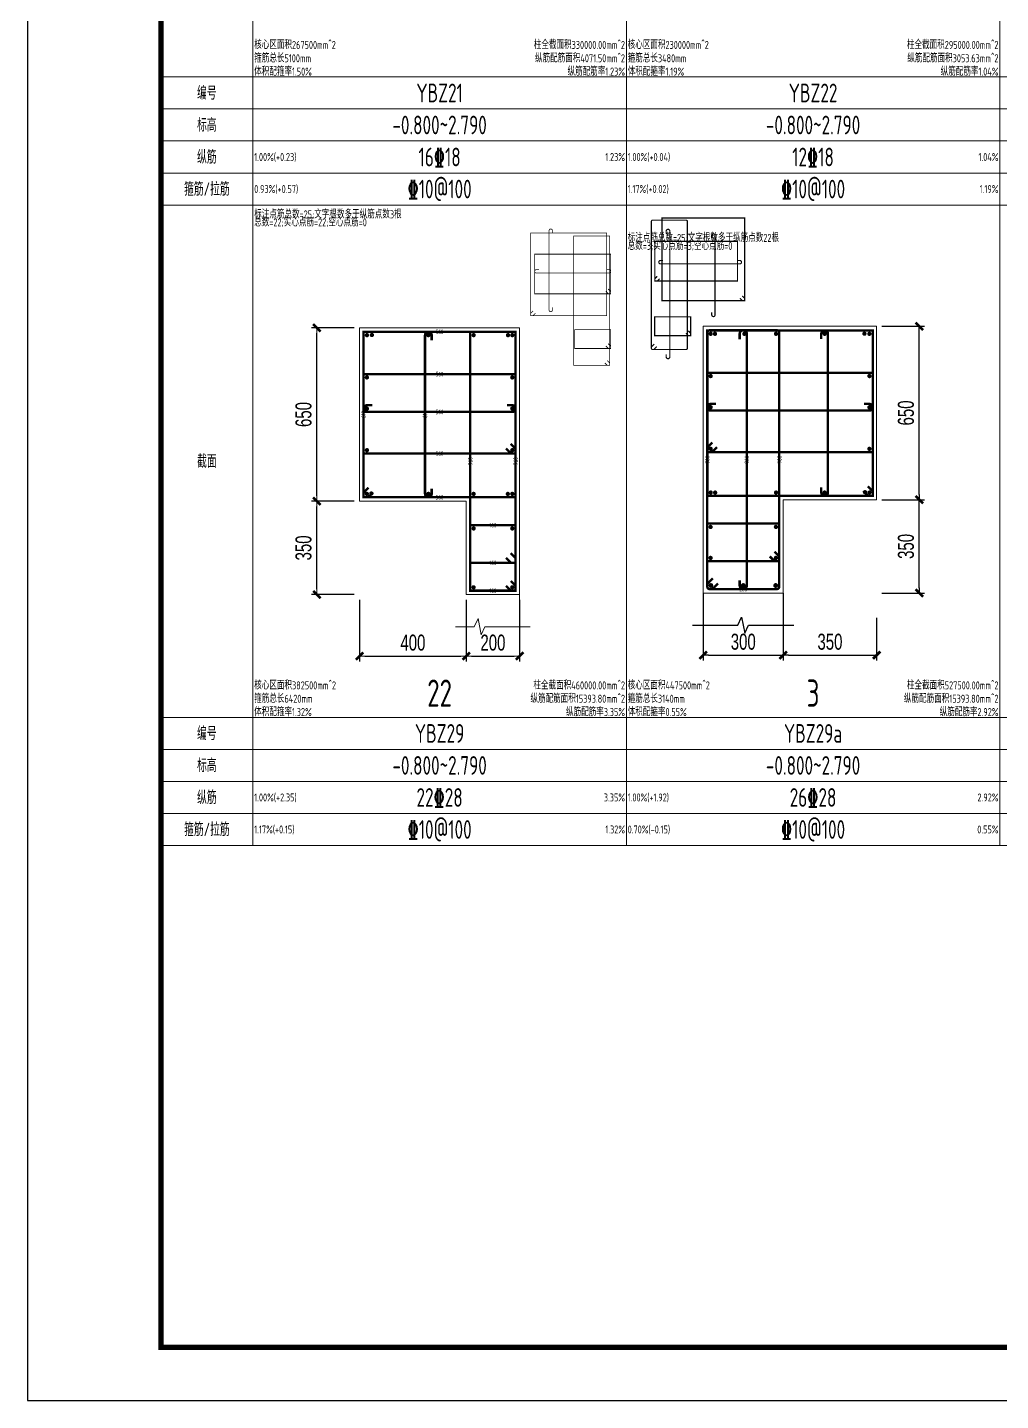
# Model space of a CAD drawing. Extents: x 5874492 to 7194610, y -939842 to -279257.
# Drawn here: x 6389792 to 6408031, y -611726 to -585999 of the extents above; entities that cross this region are included whole.
import ezdxf
from ezdxf.enums import TextEntityAlignment as Align

# ---------------------------------------------------------------- set-up
doc = ezdxf.new("R2010")
doc.units = 0
doc.header["$LTSCALE"] = 1000
for name, color, linetype, lineweight in [('S-墙柱-COLU', 50, 'Continuous', 20), ('S-墙柱-REIN', 1, 'Continuous', 20), ('S-墙柱-大样细线', 7, 'Continuous', 20), ('S-墙柱-编号', 4, 'Continuous', 20), ('S-大样-DIM', 3, 'Continuous', 20), ('S-大样-REIN', 1, 'Continuous', 20), ('S-大样-实线', 2, 'Continuous', 20), ('S-板-楼板负筋', 1, 'Continuous', 20), ('S-通用-TAB', 7, 'Continuous', 20)]:
    doc.layers.add(name, color=color, linetype=linetype, lineweight=lineweight)
for name, color, linetype in [('S-大样-实线-pdx', 7, 'Continuous'), ('Y-云图图框', 7, 'Continuous'), ('z-计算配筋', 7, 'Continuous'), ('z-详图标注', 3, 'Continuous')]:
    doc.layers.add(name, color=color, linetype=linetype)
doc.layers.add('箍筋长度', color=3, linetype='Continuous', plot=False)
doc.layers.add('配箍校核', color=34, linetype='Continuous', plot=False)
doc.styles.add('_YT_Name', font='', dxfattribs={"width": 0.8})
doc.styles.add('_YT_Sign_Text', font='ros.shx', dxfattribs={"width": 0.8, "bigfont": 'hztxt.shx'})
doc.styles.add('BW_Dim', font='Bweng.shx', dxfattribs={"width": 0.7, "bigfont": 'hztxt.shx'})
doc.styles.add('BW_Rein', font='tssdeng.shx', dxfattribs={"width": 0.7, "bigfont": 'hztxt.shx'})
doc.styles.get("Standard").update_dxf_attribs({"font": 'gbenor.shx', "bigfont": 'gbcbig.shx'})
doc.styles.add('TSSD_Rein', font='tssdeng.shx', dxfattribs={"width": 0.7, "bigfont": 'hztxt.shx'})
doc.styles.get('_YT_Name').set_extended_font_data('SimHei')
doc.dimstyles.new('Cyz_20_100', dxfattribs={"dimtxt": 300, "dimasz": 100, "dimexe": 100, "dimexo": 100, "dimgap": 100, "dimtad": 1, "dimdec": 0, "dimlfac": 0.2, "dimzin": 0, "dimdsep": 46, "dimtxsty": 'BW_Dim', "dimblk": '_bwk', "dimcen": 0, "dimclrt": 7, "dimadec": 0, "dimazin": 0, "dimtfac": 1, "dimtdec": 0, "dimtix": 1, "dimtmove": 2, "dimatfit": 0, "dimfxl": 0, "dimtolj": 1, "dimtzin": 0, "dimarcsym": 0})

# ---------------------------------------------------------------- blocks, each defined once
blk = doc.blocks.new('ECMCTK_A1_横_单行图名--0')
at = {"color": 4}
blk.add_lwpolyline([(0, 0), (841, 0), (841, 594), (0, 594)], close=True, dxfattribs=at)
at = {"const_width": 1}
blk.add_lwpolyline([(25, 10), (831, 10), (831, 584), (25, 584)], close=True, dxfattribs=at)
at = {"color": 80, "flags": 3}
for tag, height, p in [('YTHQINS', 3, (34.31, 585.5)), ('ECMCKEY', 3, (292.07, 288.23)), ('YTTQINS', 5.62, (848.03, 12.81)), ('YTFRAME', 3, (652.76, 5.84)), ('YTBARCODE_T1', 3, (749.78, 5.95))]:
    blk.add_attdef(tag, text='', height=height, dxfattribs=at).set_placement(p, align=Align.MIDDLE_CENTER)
for tag, height, style, width, p in [('证书编号', 4, '_YT_Sign_Text', 0.8, (708.87, 43.81)), ('审查批准号', 4, '_YT_Sign_Text', 0.8, (761.06, 43.81)), ('工程号', 4, '_YT_Sign_Text', 0.5, (804.08, 44.12)), ('设计单位', 6, '_YT_Name', 0.8, (623.75, 38.6)), ('建设单位', 4, '_YT_Sign_Text', 0.8, (734.96, 36.11)), ('阶段', 4, '_YT_Sign_Text', 0.8, (804.08, 35.81)), ('项目号', 4, '_YT_Sign_Text', 0.5, (822.08, 33.72)), ('项目名称', 4, '_YT_Sign_Text', 0.8, (734.96, 28.11)), ('专业', 4, '_YT_Sign_Text', 0.8, (804.08, 27.31)), ('图纸编号', 4, '_YT_Sign_Text', 0.5, (803.93, 19.36)), ('图纸名称', 4.5, '_YT_Name', 0.8, (735.39, 15.06)), ('出图比例', 4.2, '_YT_Sign_Text', 0.8, (681.82, 11.78)), ('日期', 4, '_YT_Sign_Text', 0.5, (803.88, 12.13)), ('版本号', 4, '_YT_Sign_Text', 0.8, (822.08, 13))]:
    blk.add_attdef(tag, text='', height=height, dxfattribs=dict(style=style, width=width)).set_placement(p, align=Align.CENTER)
at = {"style": '_YT_Sign_Text', "width": 0.8, "flags": 3}
for tag, p, height in [('{校对人}', (658.35, 26.53), 6.24), ('[审定人]', (590.95, 27.81), 4.1), ('{审定人}', (605.87, 26.45), 6.24), ('[校对人]', (642.23, 27.82), 4.1), ('[审核人]', (591.01, 19.76), 4.1), ('{审核人}', (606.98, 18.44), 6.24), ('[设计人]', (642.47, 20.21), 4.1), ('{设计人}', (658.48, 18.54), 6.24), ('[项目负责人]', (590.78, 12.01), 4.1), ('{项目负责人}', (608.28, 10.72), 6.24), ('[专业负责人]', (642.74, 11.77), 4.1), ('{专业负责人}', (658.58, 10.36), 6.24)]:
    blk.add_attdef(tag, p, '', height=height, dxfattribs=at)
at = {"color": 80, "flags": 3}
for tag, p in [('YTBZSIT', (25, 10)), ('EXT_TK_LEFT', (25, 10)), ('YTQRCODE', (551.04, 11.91))]:
    blk.add_attdef(tag, p, '', height=3, dxfattribs=at)
blk = doc.blocks.new('_bwk')
blk.add_line((-1, 0), (0, 0))
at = {"const_width": 0.5}
blk.add_lwpolyline([(-0.7, -0.7), (0.7, 0.7)], dxfattribs=at)
blk = doc.blocks.new('*D846')
at = {"layer": 'Defpoints', "color": 0, "transparency": 16777216}
for p in [(6398017, -596626), (6399017, -596626), (6399017, -597777)]:
    blk.add_point(p, dxfattribs=at)
at = {"layer": 'S-大样-DIM', "color": 0, "lineweight": -2, "transparency": 16777216}
for p, q in [((6398017, -596726), (6398017, -597877)), ((6399017, -596726), (6399017, -597877)), ((6398117, -597777), (6398917, -597777))]:
    blk.add_line(p, q, dxfattribs=at)
at = {"layer": 'S-大样-DIM', "color": 0, "lineweight": -2, "transparency": 16777216, "xscale": 100, "yscale": 100, "zscale": 100, "rotation": 180}
blk.add_blockref('_bwk', (6398017, -597777), dxfattribs=at)
at = {"layer": 'S-大样-DIM', "color": 0, "lineweight": -2, "transparency": 16777216, "xscale": 100, "yscale": 100, "zscale": 100}
blk.add_blockref('_bwk', (6399017, -597777), dxfattribs=at)
at = {"layer": 'S-大样-DIM', "color": 7, "transparency": 16777216, "insert": (6398517, -597527), "char_height": 300, "attachment_point": 5, "style": 'BW_Dim'}
blk.add_mtext('\\A1;200', dxfattribs=at)
blk = doc.blocks.new('*D847')
at = {"layer": 'Defpoints', "color": 0, "transparency": 16777216}
for p in [(6396017, -596626), (6398017, -596626), (6398017, -597777)]:
    blk.add_point(p, dxfattribs=at)
at = {"layer": 'S-大样-DIM', "color": 0, "lineweight": -2, "transparency": 16777216}
for p, q in [((6396017, -596726), (6396017, -597877)), ((6398017, -596726), (6398017, -597877)), ((6396117, -597777), (6397917, -597777))]:
    blk.add_line(p, q, dxfattribs=at)
at = {"layer": 'S-大样-DIM', "color": 0, "lineweight": -2, "transparency": 16777216, "xscale": 100, "yscale": 100, "zscale": 100, "rotation": 180}
blk.add_blockref('_bwk', (6396017, -597777), dxfattribs=at)
at = {"layer": 'S-大样-DIM', "color": 0, "lineweight": -2, "transparency": 16777216, "xscale": 100, "yscale": 100, "zscale": 100}
blk.add_blockref('_bwk', (6398017, -597777), dxfattribs=at)
at = {"layer": 'S-大样-DIM', "color": 7, "transparency": 16777216, "insert": (6397017, -597527), "char_height": 300, "attachment_point": 5, "style": 'BW_Dim'}
blk.add_mtext('\\A1;400', dxfattribs=at)
blk = doc.blocks.new('*D848')
at = {"layer": 'Defpoints', "color": 0, "transparency": 16777216}
for p in [(6395217, -591626), (6396017, -591626), (6396017, -594876)]:
    blk.add_point(p, dxfattribs=at)
at = {"layer": 'S-大样-DIM', "color": 0, "lineweight": -2, "transparency": 16777216}
for p, q in [((6395917, -591626), (6395117, -591626)), ((6395217, -594776), (6395217, -591726)), ((6395917, -594876), (6395117, -594876))]:
    blk.add_line(p, q, dxfattribs=at)
at = {"layer": 'S-大样-DIM', "color": 0, "lineweight": -2, "transparency": 16777216, "xscale": 100, "yscale": 100, "zscale": 100}
for p, rotation in [((6395217, -591626), 90), ((6395217, -594876), 270)]:
    blk.add_blockref('_bwk', p, dxfattribs=dict(at, rotation=rotation))
at = {"layer": 'S-大样-DIM', "color": 7, "transparency": 16777216, "insert": (6394967, -593251), "char_height": 300, "attachment_point": 5, "rotation": 90, "style": 'BW_Dim'}
blk.add_mtext('\\A1;650', dxfattribs=at)
blk = doc.blocks.new('*D849')
at = {"layer": 'Defpoints', "color": 0, "transparency": 16777216}
for p in [(6395217, -594876), (6396017, -594876), (6396017, -596626)]:
    blk.add_point(p, dxfattribs=at)
at = {"layer": 'S-大样-DIM', "color": 0, "lineweight": -2, "transparency": 16777216}
for p, q in [((6395917, -594876), (6395117, -594876)), ((6395217, -596526), (6395217, -594976)), ((6395917, -596626), (6395117, -596626))]:
    blk.add_line(p, q, dxfattribs=at)
at = {"layer": 'S-大样-DIM', "color": 0, "lineweight": -2, "transparency": 16777216, "xscale": 100, "yscale": 100, "zscale": 100}
for p, rotation in [((6395217, -594876), 90), ((6395217, -596626), 270)]:
    blk.add_blockref('_bwk', p, dxfattribs=dict(at, rotation=rotation))
at = {"layer": 'S-大样-DIM', "color": 7, "transparency": 16777216, "insert": (6394967, -595751), "char_height": 300, "attachment_point": 5, "rotation": 90, "style": 'BW_Dim'}
blk.add_mtext('\\A1;350', dxfattribs=at)
blk = doc.blocks.new('*D872')
at = {"layer": 'Defpoints', "color": 0, "transparency": 16777216}
for p in [(6405709, -594847), (6406509, -594847), (6405709, -596597)]:
    blk.add_point(p, dxfattribs=at)
at = {"layer": 'z-详图标注', "color": 0, "lineweight": -2, "transparency": 16777216}
for p, q in [((6405809, -594847), (6406609, -594847)), ((6406509, -596497), (6406509, -594947)), ((6405809, -596597), (6406609, -596597))]:
    blk.add_line(p, q, dxfattribs=at)
at = {"layer": 'z-详图标注', "color": 0, "lineweight": -2, "transparency": 16777216, "xscale": 100, "yscale": 100, "zscale": 100}
for p, rotation in [((6406509, -594847), 90), ((6406509, -596597), 270)]:
    blk.add_blockref('_bwk', p, dxfattribs=dict(at, rotation=rotation))
at = {"layer": 'z-详图标注', "color": 7, "transparency": 16777216, "insert": (6406259, -595722), "char_height": 300, "attachment_point": 5, "rotation": 90, "style": 'BW_Dim'}
blk.add_mtext('\\A1;350', dxfattribs=at)
blk = doc.blocks.new('*D873')
at = {"layer": 'Defpoints', "color": 0, "transparency": 16777216}
for p in [(6405709, -591597), (6406509, -591597), (6405709, -594847)]:
    blk.add_point(p, dxfattribs=at)
at = {"layer": 'z-详图标注', "color": 0, "lineweight": -2, "transparency": 16777216}
for p, q in [((6405809, -591597), (6406609, -591597)), ((6406509, -594747), (6406509, -591697)), ((6405809, -594847), (6406609, -594847))]:
    blk.add_line(p, q, dxfattribs=at)
at = {"layer": 'z-详图标注', "color": 0, "lineweight": -2, "transparency": 16777216, "xscale": 100, "yscale": 100, "zscale": 100}
for p, rotation in [((6406509, -591597), 90), ((6406509, -594847), 270)]:
    blk.add_blockref('_bwk', p, dxfattribs=dict(at, rotation=rotation))
at = {"layer": 'z-详图标注', "color": 7, "transparency": 16777216, "insert": (6406259, -593222), "char_height": 300, "attachment_point": 5, "rotation": 90, "style": 'BW_Dim'}
blk.add_mtext('\\A1;650', dxfattribs=at)
blk = doc.blocks.new('*D874')
at = {"layer": 'Defpoints', "color": 0, "transparency": 16777216}
for p in [(6402459, -596960), (6403959, -596960), (6403959, -597760)]:
    blk.add_point(p, dxfattribs=at)
at = {"layer": 'z-详图标注', "color": 0, "lineweight": -2, "transparency": 16777216}
for p, q in [((6402459, -597060), (6402459, -597860)), ((6403959, -597060), (6403959, -597860)), ((6402559, -597760), (6403859, -597760))]:
    blk.add_line(p, q, dxfattribs=at)
at = {"layer": 'z-详图标注', "color": 0, "lineweight": -2, "transparency": 16777216, "xscale": 100, "yscale": 100, "zscale": 100, "rotation": 180}
blk.add_blockref('_bwk', (6402459, -597760), dxfattribs=at)
at = {"layer": 'z-详图标注', "color": 0, "lineweight": -2, "transparency": 16777216, "xscale": 100, "yscale": 100, "zscale": 100}
blk.add_blockref('_bwk', (6403959, -597760), dxfattribs=at)
at = {"layer": 'z-详图标注', "color": 7, "transparency": 16777216, "insert": (6403209, -597510), "char_height": 300, "attachment_point": 5, "style": 'BW_Dim'}
blk.add_mtext('\\A1;300', dxfattribs=at)
blk = doc.blocks.new('*D875')
at = {"layer": 'Defpoints', "color": 0, "transparency": 16777216}
for p in [(6403959, -596960), (6405709, -596960), (6405709, -597760)]:
    blk.add_point(p, dxfattribs=at)
at = {"layer": 'z-详图标注', "color": 0, "lineweight": -2, "transparency": 16777216}
for p, q in [((6403959, -597060), (6403959, -597860)), ((6405709, -597060), (6405709, -597860)), ((6404059, -597760), (6405609, -597760))]:
    blk.add_line(p, q, dxfattribs=at)
at = {"layer": 'z-详图标注', "color": 0, "lineweight": -2, "transparency": 16777216, "xscale": 100, "yscale": 100, "zscale": 100, "rotation": 180}
blk.add_blockref('_bwk', (6403959, -597760), dxfattribs=at)
at = {"layer": 'z-详图标注', "color": 0, "lineweight": -2, "transparency": 16777216, "xscale": 100, "yscale": 100, "zscale": 100}
blk.add_blockref('_bwk', (6405709, -597760), dxfattribs=at)
at = {"layer": 'z-详图标注', "color": 7, "transparency": 16777216, "insert": (6404834, -597510), "char_height": 300, "attachment_point": 5, "style": 'BW_Dim'}
blk.add_mtext('\\A1;350', dxfattribs=at)

msp = doc.modelspace()

# ---------------------------------------------------------------- linework, layer by layer
at = {"layer": 'S-墙柱-COLU'}
msp.add_lwpolyline([(6398017.4, -594876.2), (6396017.4, -594876.2), (6396017.4, -591626.2), (6399017.4, -591626.2), (6399017.4, -596626.2), (6398017.4, -596626.2)], close=True, dxfattribs=at)
at = {"layer": 'S-墙柱-REIN', "const_width": 40}
for points in [[(6396134.9, -591763.7, 1), (6396174.9, -591763.7, 1)], [(6396228.5, -591761.5, 1), (6396268.5, -591761.5, 1)], [(6397286.8, -591763.7, 1), (6397326.8, -591763.7, 1)], [(6398134.9, -591763.7, 1), (6398174.9, -591763.7, 1)], [(6398779.6, -591763.7, 1), (6398819.6, -591763.7, 1)], [(6398859.9, -591763.7, 1), (6398899.9, -591763.7, 1)], [(6402618.7, -591738.6, -1), (6402578.7, -591738.6, -1)], [(6402699, -591738.6, -1), (6402659, -591738.6, -1)], [(6403250.5, -591738.6, -1), (6403210.5, -591738.6, -1)], [(6403843.7, -591738.6, -1), (6403803.7, -591738.6, -1)], [(6404753.8, -591738.6, -1), (6404713.8, -591738.6, -1)], [(6405500, -591736.5, -1), (6405460, -591736.5, -1)], [(6405593.7, -591738.6, -1), (6405553.7, -591738.6, -1)], [(6402618.7, -592530.9, -1), (6402578.7, -592530.9, -1)], [(6405593.7, -592530.9, -1), (6405553.7, -592530.9, -1)], [(6396134.9, -592556, 1), (6396174.9, -592556, 1)], [(6398859.9, -592556, 1), (6398899.9, -592556, 1)], [(6396134.9, -593140.2, 1), (6396174.9, -593140.2, 1)], [(6398859.9, -593140.2, 1), (6398899.9, -593140.2, 1)], [(6402618.7, -593115.2, -1), (6402578.7, -593115.2, -1)], [(6405593.7, -593115.2, -1), (6405553.7, -593115.2, -1)], [(6396134.9, -593919.7, 1), (6396174.9, -593919.7, 1)], [(6398859.9, -593919.7, 1), (6398899.9, -593919.7, 1)], [(6402618.7, -593894.7, -1), (6402578.7, -593894.7, -1)], [(6405593.7, -593894.7, -1), (6405553.7, -593894.7, -1)], [(6396134.9, -594738.7, 1), (6396174.9, -594738.7, 1)], [(6396218.6, -594730.9, 1), (6396258.6, -594730.9, 1)], [(6397286.8, -594738.7, 1), (6397326.8, -594738.7, 1)], [(6398134.9, -594738.7, 1), (6398174.9, -594738.7, 1)], [(6398776.3, -594738.7, 1), (6398816.3, -594738.7, 1)], [(6398859.9, -594738.7, 1), (6398899.9, -594738.7, 1)], [(6402618.7, -594713.6, -1), (6402578.7, -594713.6, -1)], [(6402702.2, -594713.6, -1), (6402662.2, -594713.6, -1)], [(6403843.7, -594713.6, -1), (6403803.7, -594713.6, -1)], [(6404753.8, -594713.6, -1), (6404713.8, -594713.6, -1)], [(6405509.9, -594705.8, -1), (6405469.9, -594705.8, -1)], [(6405593.7, -594713.6, -1), (6405553.7, -594713.6, -1)], [(6402576.6, -595357.7, 1), (6402616.6, -595357.7, 1)], [(6403801.6, -595357.7, 1), (6403841.6, -595357.7, 1)], [(6398134.9, -595386.4, 1), (6398174.9, -595386.4, 1)], [(6398859.9, -595386.4, 1), (6398899.9, -595386.4, 1)], [(6402576.6, -595938, 1), (6402616.6, -595938, 1)], [(6403801.6, -595938, 1), (6403841.6, -595938, 1)], [(6398134.9, -596488.7, 1), (6398174.9, -596488.7, 1)], [(6398859.9, -596488.7, 1), (6398899.9, -596488.7, 1)]]:
    msp.add_lwpolyline(points, format="xyb", close=True, dxfattribs=at)
at = {"layer": 'S-墙柱-大样细线'}
msp.add_lwpolyline([(6398017.4, -594876.2), (6396017.4, -594876.2), (6396017.4, -591626.2), (6399017.4, -591626.2), (6399017.4, -596626.2), (6398017.4, -596626.2)], close=True, dxfattribs=at)
at = {"layer": 'S-大样-REIN'}
for points, const_width in [([(6403188.2, -591028.3), (6403234.2, -591074.3), (6403234.2, -591118.5), (6401684.2, -591118.5), (6401684.2, -589568.5), (6403234.2, -589568.5), (6403234.2, -591118.5), (6403190, -591118.5), (6403144, -591072.5)], 22.5), ([(6399269.2, -591309.5), (6399223.3, -591355.5), (6399223.3, -591399.6), (6400648.3, -591399.6), (6400648.3, -589849.6), (6399223.3, -589849.6), (6399223.3, -591399.6), (6399267.4, -591399.6), (6399313.4, -591353.7)], 15), ([(6400614.3, -592284.9), (6400660.3, -592330.9), (6400704.5, -592330.9), (6400704.5, -589905.9), (6400029.5, -589905.9), (6400029.5, -592330.9), (6400704.5, -592330.9), (6400704.5, -592286.7), (6400658.5, -592240.7)], 15), ([(6401640.7, -590705), (6401594.7, -590750.9), (6401550.5, -590750.9), (6401550.5, -590006.5), (6403100.5, -590006.5), (6403100.5, -590750.9), (6401550.5, -590750.9), (6401550.5, -590706.7), (6401596.5, -590660.8)], 22.5), ([(6400633.1, -590944.2), (6400679.1, -590990.2), (6400723.3, -590990.2), (6400723.3, -590245.8), (6399298.3, -590245.8), (6399298.3, -590990.2), (6400723.3, -590990.2), (6400723.3, -590946), (6400677.3, -590900)], 15), ([(6402134.4, -591726.6), (6402180.3, -591772.6), (6402224.5, -591772.6), (6402224.5, -591419.9), (6401549.5, -591419.9), (6401549.5, -591772.6), (6402224.5, -591772.6), (6402224.5, -591728.4), (6402178.6, -591682.4)], 22.5), ([(6396184.3, -594620.8), (6396092.4, -594712.8), (6396092.4, -594801.2), (6398942.4, -594801.2), (6398942.4, -591701.2), (6396092.4, -591701.2), (6396092.4, -594801.2), (6396180.7, -594801.2), (6396272.7, -594709.2)], 45), ([(6398762, -596459.2), (6398854, -596551.2), (6398942.4, -596551.2), (6398942.4, -591701.2), (6398092.4, -591701.2), (6398092.4, -596551.2), (6398942.4, -596551.2), (6398942.4, -596462.8), (6398850.4, -596370.8)], 45), ([(6400633.1, -591967.7), (6400679.1, -592013.7), (6400723.3, -592013.7), (6400723.3, -591661), (6400048.3, -591661), (6400048.3, -592013.7), (6400723.3, -592013.7), (6400723.3, -591969.5), (6400677.3, -591923.5)], 15), ([(6405544.3, -594595.8), (6405636.2, -594687.7), (6405636.2, -594776.1), (6402536.2, -594776.1), (6402536.2, -591676.1), (6405636.2, -591676.1), (6405636.2, -594776.1), (6405547.8, -594776.1), (6405455.9, -594684.2)], 45), ([(6398762, -593890.3), (6398854, -593982.2), (6398942.4, -593982.2), (6398942.4, -592493.5), (6396092.4, -592493.5), (6396092.4, -593982.2), (6398942.4, -593982.2), (6398942.4, -593893.8), (6398850.4, -593801.9)], 45), ([(6402716.5, -593865.3), (6402624.6, -593957.2), (6402536.2, -593957.2), (6402536.2, -592468.4), (6405636.2, -592468.4), (6405636.2, -593957.2), (6402536.2, -593957.2), (6402536.2, -593868.8), (6402628.1, -593776.9)], 45), ([(6398762, -595937.3), (6398854, -596029.2), (6398942.4, -596029.2), (6398942.4, -595323.9), (6398092.4, -595323.9), (6398092.4, -596029.2), (6398942.4, -596029.2), (6398942.4, -595940.8), (6398850.4, -595848.9)], 45), ([(6403703.8, -595908.6), (6403795.8, -596000.5), (6403884.1, -596000.5), (6403884.1, -595295.2), (6402534.1, -595295.2), (6402534.1, -596000.5), (6403884.1, -596000.5), (6403884.1, -595912.2), (6403792.2, -595820.2)], 45)]:
    msp.add_lwpolyline(points, dxfattribs=dict(at, const_width=const_width))
for points, const_width in [([(6399632.1, -591243.4), (6399632.1, -591293.4, -1), (6399569.6, -591293.4), (6399569.6, -589805.9, -1), (6399632.1, -589805.9), (6399632.1, -589855.9)], 15), ([(6402618.1, -591334.9), (6402618.1, -591384.9, 1), (6402680.6, -591384.9), (6402680.6, -589897.4, 1), (6402618.1, -589897.4), (6402618.1, -589947.4)], 22.5), ([(6401707.3, -590365.8), (6401657.3, -590365.8, 1), (6401657.3, -590428.3), (6403144.8, -590428.3, 1), (6403144.8, -590365.8), (6403094.8, -590365.8)], 22.5), ([(6400642, -590537.9), (6400692, -590537.9, -1), (6400692, -590600.4), (6399329.5, -590600.4, -1), (6399329.5, -590537.9), (6399379.5, -590537.9)], 15), ([(6397369.3, -594638.7), (6397369.3, -594738.7, -1), (6397244.3, -594738.7), (6397244.3, -591763.7, -1), (6397369.3, -591763.7), (6397369.3, -591863.7)], 45), ([(6404671.3, -594613.6), (6404671.3, -594713.6, 1), (6404796.3, -594713.6), (6404796.3, -591738.6, 1), (6404671.3, -591738.6), (6404671.3, -591838.6)], 45), ([(6398779.9, -593077.7), (6398879.9, -593077.7, -1), (6398879.9, -593202.7), (6396154.9, -593202.7, -1), (6396154.9, -593077.7), (6396254.9, -593077.7)], 45), ([(6402698.7, -593052.7), (6402598.7, -593052.7, 1), (6402598.7, -593177.7), (6405573.7, -593177.7, 1), (6405573.7, -593052.7), (6405473.7, -593052.7)], 45)]:
    msp.add_lwpolyline(points, format="xyb", dxfattribs=dict(at, const_width=const_width))
at = {"layer": 'S-大样-REIN', "const_width": 45}
for points in [[(6402579.1, -596455, 1), (6402624.1, -596455, 1)], [(6403186.6, -596455, 1), (6403231.6, -596455, 1)], [(6403794.1, -596455, 1), (6403839.1, -596455, 1)]]:
    msp.add_lwpolyline(points, format="xyb", close=True, dxfattribs=at)
at = {"layer": 'S-大样-实线'}
msp.add_lwpolyline([(6403959.1, -594847.5), (6405709.1, -594847.5), (6405709.1, -591597.5), (6402459.1, -591597.5), (6402459.1, -596597.5), (6403959.1, -596597.5)], close=True, dxfattribs=at)
for points in [[(6399017.4, -596626.2), (6399017.4, -597226.2)], [(6397817.4, -597226.2), (6398167.4, -597226.2), (6398237.4, -597076.2), (6398297.4, -597376.2), (6398367.4, -597226.2), (6399217.4, -597226.2)]]:
    msp.add_lwpolyline(points, dxfattribs=at)
at = {"layer": 'S-大样-实线-pdx'}
for points in [[(6402459.1, -596597.5), (6402459.1, -597197.5)], [(6403959.1, -596597.5), (6403959.1, -597197.5)], [(6402259.1, -597197.5), (6403109.1, -597197.5), (6403179.1, -597047.5), (6403239.1, -597347.5), (6403309.1, -597197.5), (6404159.1, -597197.5)]]:
    msp.add_lwpolyline(points, dxfattribs=at)
at = {"layer": 'S-板-楼板负筋'}
for points, const_width in [([(6401587.3, -591980.6), (6401541.4, -592026.6, -0.1989124), (6401524.4, -592033.6), (6401510.6, -592033.6, -0.4142136), (6401486.6, -592009.6), (6401486.6, -589632.6, -0.4142136), (6401510.6, -589608.6), (6402137.6, -589608.6, -0.4142136), (6402161.6, -589632.6), (6402161.6, -592009.6, -0.4142136), (6402137.6, -592033.6), (6401510.6, -592033.6, -0.4142136), (6401486.6, -592009.6), (6401486.6, -591995.8, -0.1989124), (6401493.6, -591978.8), (6401539.6, -591932.9)], 22.5), ([(6401765.2, -589864.2), (6401765.2, -589814.2, -1), (6401832.7, -589814.2), (6401832.7, -592171.7, -1), (6401765.2, -592171.7), (6401765.2, -592121.7)], 22.5), ([(6402735.6, -596416.5), (6402643.7, -596508.4, -0.1989124), (6402609.7, -596522.5), (6402582.1, -596522.5, -0.4142136), (6402534.1, -596474.5), (6402534.1, -591720.5, -0.4142136), (6402582.1, -591672.5), (6403836.1, -591672.5, -0.4142136), (6403884.1, -591720.5), (6403884.1, -596474.5, -0.4142136), (6403836.1, -596522.5), (6402582.1, -596522.5, -0.4142136), (6402534.1, -596474.5), (6402534.1, -596446.9, -0.1989124), (6402548.2, -596413), (6402640.1, -596321.1)], 45), ([(6403141.6, -591840), (6403141.6, -591740, -1), (6403276.6, -591740), (6403276.6, -596455, -1), (6403141.6, -596455), (6403141.6, -596355)], 45)]:
    msp.add_lwpolyline(points, format="xyb", dxfattribs=dict(at, const_width=const_width))
at = {"layer": 'S-通用-TAB'}
for points in [[(6392292.4, -589326.2), (6392292.4, -577326.2), (6394017.4, -577326.2), (6394017.4, -589326.2), (6392292.4, -589326.2), (6392292.4, -588726.2), (6394017.4, -588726.2), (6394017.4, -588126.2), (6392292.4, -588126.2), (6392292.4, -587526.2), (6394017.4, -587526.2), (6394017.4, -586926.2), (6392292.4, -586926.2), (6392292.4, -589326.2)], [(6394017.4, -589326.2), (6394017.4, -577326.2), (6401017.4, -577326.2), (6401017.4, -589326.2), (6394017.4, -589326.2), (6394017.4, -586926.2), (6401017.4, -586926.2), (6401017.4, -587526.2), (6394017.4, -587526.2), (6394017.4, -588126.2), (6401017.4, -588126.2), (6401017.4, -588726.2), (6394017.4, -588726.2), (6394017.4, -589326.2)], [(6401017.4, -589326.2), (6401017.4, -577326.2), (6408017.4, -577326.2), (6408017.4, -589326.2), (6401017.4, -589326.2), (6401017.4, -586926.2), (6408017.4, -586926.2), (6408017.4, -587526.2), (6401017.4, -587526.2), (6401017.4, -588126.2), (6408017.4, -588126.2), (6408017.4, -588726.2), (6401017.4, -588726.2), (6401017.4, -589326.2)], [(6408017.4, -589326.2), (6408017.4, -577326.2), (6415017.4, -577326.2), (6415017.4, -589326.2), (6408017.4, -589326.2), (6408017.4, -586926.2), (6415017.4, -586926.2), (6415017.4, -587526.2), (6408017.4, -587526.2), (6408017.4, -588126.2), (6415017.4, -588126.2), (6415017.4, -588726.2), (6408017.4, -588726.2), (6408017.4, -589326.2)], [(6392292.4, -601326.2), (6392292.4, -589326.2), (6394017.4, -589326.2), (6394017.4, -601326.2), (6392292.4, -601326.2), (6392292.4, -600726.2), (6394017.4, -600726.2), (6394017.4, -600126.2), (6392292.4, -600126.2), (6392292.4, -599526.2), (6394017.4, -599526.2), (6394017.4, -598926.2), (6392292.4, -598926.2), (6392292.4, -601326.2)], [(6394017.4, -601326.2), (6394017.4, -589326.2), (6401017.4, -589326.2), (6401017.4, -601326.2), (6394017.4, -601326.2), (6394017.4, -598926.2), (6401017.4, -598926.2), (6401017.4, -599526.2), (6394017.4, -599526.2), (6394017.4, -600126.2), (6401017.4, -600126.2), (6401017.4, -600726.2), (6394017.4, -600726.2), (6394017.4, -601326.2)], [(6401017.4, -601326.2), (6401017.4, -589326.2), (6408017.4, -589326.2), (6408017.4, -601326.2), (6401017.4, -601326.2), (6401017.4, -598926.2), (6408017.4, -598926.2), (6408017.4, -599526.2), (6401017.4, -599526.2), (6401017.4, -600126.2), (6408017.4, -600126.2), (6408017.4, -600726.2), (6401017.4, -600726.2), (6401017.4, -601326.2)], [(6408017.4, -601326.2), (6408017.4, -589326.2), (6415017.4, -589326.2), (6415017.4, -601326.2), (6408017.4, -601326.2), (6408017.4, -598926.2), (6415017.4, -598926.2), (6415017.4, -599526.2), (6408017.4, -599526.2), (6408017.4, -600126.2), (6415017.4, -600126.2), (6415017.4, -600726.2), (6408017.4, -600726.2), (6408017.4, -601326.2)]]:
    msp.add_lwpolyline(points, dxfattribs=at)

# ---------------------------------------------------------------- block references
at = {"layer": 'Y-云图图框', "xscale": 100, "yscale": 100, "zscale": 100}
msp.add_blockref('ECMCTK_A1_横_单行图名--0', (6389792.4, -611726.2), dxfattribs=at)

# ---------------------------------------------------------------- texts
at = {"layer": 'S-墙柱-编号', "color": 3, "style": 'TSSD_Rein', "width": 0.7}
for s, p in [('YBZ21', (6397517.4, -587226.2)), ('YBZ22', (6404517.4, -587226.2)), ('YBZ29', (6397517.4, -599226.2)), ('YBZ29a', (6404517.4, -599226.2))]:
    msp.add_text(s, height=350, dxfattribs=at).set_placement(p, align=Align.MIDDLE_CENTER)
at = {"layer": 'S-墙柱-编号', "style": 'TSSD_Rein', "width": 0.7}
for s, p in [('-0.800~2.790', (6397517.4, -587826.2)), ('-0.800~2.790', (6404517.4, -587826.2)), ('12\x8418', (6404517.4, -588426.2)), ('\x8410@100', (6404517.4, -589026.2)), ('-0.800~2.790', (6397517.4, -599826.2)), ('-0.800~2.790', (6404517.4, -599826.2))]:
    msp.add_text(s, height=350, dxfattribs=at).set_placement(p, align=Align.MIDDLE_CENTER)
at = {"layer": 'S-通用-TAB', "style": 'BW_Rein', "width": 0.7}
for s, p in [('编号', (6393154.9, -587226.2)), ('标高', (6393154.9, -587826.2)), ('纵筋', (6393154.9, -588426.2)), ('箍筋/拉筋', (6393154.9, -589026.2)), ('截面', (6393154.9, -594126.2)), ('编号', (6393154.9, -599226.2)), ('标高', (6393154.9, -599826.2)), ('纵筋', (6393154.9, -600426.2)), ('箍筋/拉筋', (6393154.9, -601026.2))]:
    msp.add_text(s, height=250, dxfattribs=at).set_placement(p, align=Align.MIDDLE_CENTER)
at = {"layer": 'z-计算配筋', "style": 'BW_Rein', "width": 0.7}
for s, p in [('16\x8418', (6397517.4, -588426.2)), ('\x8410@100', (6397517.4, -589026.2)), ('22\x8428', (6397517.4, -600426.2)), ('26\x8428', (6404517.4, -600426.2)), ('\x8410@100', (6397517.4, -601026.2)), ('\x8410@100', (6404517.4, -601026.2))]:
    msp.add_text(s, height=350, dxfattribs=at).set_placement(p, align=Align.MIDDLE_CENTER)
at = {"layer": '箍筋长度', "style": 'BW_Rein', "width": 0.7}
for s, p in [('560', (6397517.4, -591701.2)), ('560', (6397517.4, -592493.5)), ('560', (6397517.4, -593202.7)), ('560', (6397517.4, -593982.2)), ('560', (6397517.4, -594801.2)), ('160', (6398517.4, -595323.9)), ('160', (6398517.4, -596029.2)), ('160', (6398517.4, -596551.2)), ('260', (6403209.1, -596522.5))]:
    msp.add_text(s, height=85, dxfattribs=at).set_placement(p, align=Align.MIDDLE_CENTER)
for s, p in [('610', (6396092.4, -593251.2)), ('610', (6397244.3, -593251.2)), ('960', (6402534.1, -594097.5)), ('960', (6403276.6, -594097.5)), ('960', (6403884.1, -594097.5)), ('960', (6398092.4, -594126.2)), ('960', (6398942.4, -594126.2))]:
    msp.add_text(s, height=85, rotation=90, dxfattribs=at).set_placement(p, align=Align.MIDDLE_CENTER)
at = {"layer": '配箍校核', "style": 'BW_Rein', "width": 0.7}
for s, p in [('核心区面积267500mm^ 2', (6394042.4, -586401.2)), ('核心区面积230000mm^ 2', (6401042.4, -586401.2)), ('箍筋总长5100mm', (6394042.4, -586651.2)), ('箍筋总长3480mm', (6401042.4, -586651.2)), ('体积配箍率1.50%', (6394042.4, -586901.2)), ('体积配箍率1.19%', (6401042.4, -586901.2)), ('总数=22;实心点筋=22;空心点筋=0', (6394042.4, -589726.2)), ('总数=3;实心点筋=3;空心点筋=0', (6401042.4, -590166.6)), ('核心区面积382500mm^ 2', (6394042.4, -598401.2)), ('核心区面积447500mm^ 2', (6401042.4, -598401.2)), ('箍筋总长6420mm', (6394042.4, -598651.2)), ('箍筋总长3140mm', (6401042.4, -598651.2)), ('体积配箍率1.32%', (6394042.4, -598901.2)), ('体积配箍率0.55%', (6401042.4, -598901.2))]:
    msp.add_text(s, height=150, dxfattribs=at).set_placement(p)
for s, p in [('柱全截面积330000.00mm^ 2', (6400992.4, -586401.2)), ('柱全截面积295000.00mm^ 2', (6407992.4, -586401.2)), ('纵筋配筋面积4071.50mm^ 2', (6400992.4, -586651.2)), ('纵筋配筋面积3053.63mm^ 2', (6407992.4, -586651.2)), ('纵筋配筋率1.23%', (6400992.4, -586901.2)), ('纵筋配筋率1.04%', (6407992.4, -586901.2)), ('柱全截面积460000.00mm^ 2', (6400992.4, -598401.2)), ('柱全截面积527500.00mm^ 2', (6407992.4, -598401.2)), ('纵筋配筋面积15393.80mm^ 2', (6400992.4, -598651.2)), ('纵筋配筋面积15393.80mm^ 2', (6407992.4, -598651.2)), ('纵筋配筋率3.35%', (6400992.4, -598901.2)), ('纵筋配筋率2.92%', (6407992.4, -598901.2))]:
    msp.add_text(s, height=150, dxfattribs=at).set_placement(p, align=Align.RIGHT)
for s, p in [('1.00%(+0.23)', (6394042.4, -588426.2)), ('1.00%(+0.04)', (6401042.4, -588426.2)), ('0.93%(+0.57)', (6394042.4, -589026.2)), ('1.17%(+0.02)', (6401042.4, -589026.2)), ('1.00%(+2.35)', (6394042.4, -600426.2)), ('1.00%(+1.92)', (6401042.4, -600426.2)), ('1.17%(+0.15)', (6394042.4, -601026.2))]:
    msp.add_text(s, height=150, dxfattribs=at).set_placement(p, align=Align.MIDDLE_LEFT)
for s, p in [('1.23%', (6400992.4, -588426.2)), ('1.04%', (6407992.4, -588426.2)), ('1.19%', (6407992.4, -589026.2)), ('3.35%', (6400992.4, -600426.2)), ('2.92%', (6407992.4, -600426.2)), ('1.32%', (6400992.4, -601026.2))]:
    msp.add_text(s, height=150, dxfattribs=at).set_placement(p, align=Align.MIDDLE_RIGHT)
at = {"layer": '配箍校核', "color": 1, "style": 'BW_Rein', "width": 0.7}
for s, p in [('标注点筋总数=25;文字根数多于纵筋点数3根', (6394042.4, -589576.2)), ('标注点筋总数=25;文字根数多于纵筋点数22根', (6401042.4, -590016.6))]:
    msp.add_text(s, height=150, dxfattribs=at).set_placement(p)
for s, p in [('22', (6397517.4, -598471.2)), ('3', (6404517.4, -598471.2))]:
    msp.add_text(s, height=510, dxfattribs=at).set_placement(p, align=Align.MIDDLE_CENTER)
msp.add_text('0.70%(-0.15)', height=150, dxfattribs=at).set_placement((6401042.4, -601026.2), align=Align.MIDDLE_LEFT)
msp.add_text('0.55%', height=150, dxfattribs=at).set_placement((6407992.4, -601026.2), align=Align.MIDDLE_RIGHT)

# ---------------------------------------------------------------- dimensions: what is measured, and where the dimension line sits
at = {"layer": 'S-大样-DIM'}
for base, p1, p2, picture, middle in [((6395217.4, -591626.2), (6396017.4, -594876.2), (6396017.4, -591626.2), '*D848', (6394967.4, -593251.2)), ((6395217.4, -594876.2), (6396017.4, -596626.2), (6396017.4, -594876.2), '*D849', (6394967.4, -595751.2))]:
    dim = msp.add_linear_dim(base=base, p1=p1, p2=p2, angle=90, dimstyle='Cyz_20_100', dxfattribs=at)
    dim.commit()
    dim.dimension.update_dxf_attribs({"geometry": picture, "text_midpoint": middle})
for base, p1, p2, picture, middle in [((6398017.4, -597777.4), (6396017.4, -596626.2), (6398017.4, -596626.2), '*D847', (6397017.4, -597527.4)), ((6399017.4, -597777.4), (6398017.4, -596626.2), (6399017.4, -596626.2), '*D846', (6398517.4, -597527.4))]:
    dim = msp.add_linear_dim(base=base, p1=p1, p2=p2, dimstyle='Cyz_20_100', dxfattribs=at)
    dim.commit()
    dim.dimension.update_dxf_attribs({"geometry": picture, "text_midpoint": middle})
at = {"layer": 'z-详图标注'}
for base, p1, p2, picture, middle in [((6406509.1, -591597.5), (6405709.1, -594847.5), (6405709.1, -591597.5), '*D873', (6406259.1, -593222.5)), ((6406509.1, -594847.5), (6405709.1, -596597.5), (6405709.1, -594847.5), '*D872', (6406259.1, -595722.5))]:
    dim = msp.add_linear_dim(base=base, p1=p1, p2=p2, angle=90, dimstyle='Cyz_20_100', dxfattribs=at)
    dim.commit()
    dim.dimension.update_dxf_attribs({"geometry": picture, "text_midpoint": middle})
for base, p1, p2, picture, middle in [((6403959.1, -597760.1), (6402459.1, -596960.1), (6403959.1, -596960.1), '*D874', (6403209.1, -597510.1)), ((6405709.1, -597760.1), (6403959.1, -596960.1), (6405709.1, -596960.1), '*D875', (6404834.1, -597510.1))]:
    dim = msp.add_linear_dim(base=base, p1=p1, p2=p2, dimstyle='Cyz_20_100', dxfattribs=at)
    dim.commit()
    dim.dimension.update_dxf_attribs({"geometry": picture, "text_midpoint": middle})

doc.saveas('drawing.dxf')
